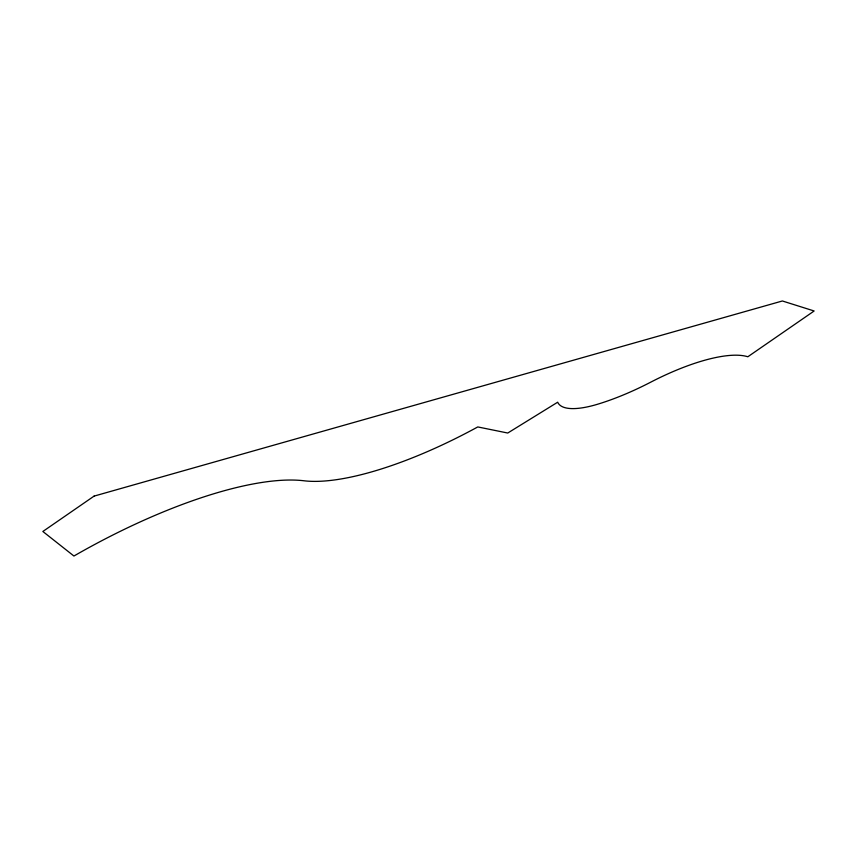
<?xml version="1.0" encoding="UTF-8"?>
<svg xmlns="http://www.w3.org/2000/svg" width="857" height="857" viewBox="0 0 857 857"><rect width="100%" height="100%" fill="white"/><g stroke="black" fill="none" stroke-linecap="round" stroke-linejoin="round"><path stroke-width="1.29" d="M94.088 496.107L42.85 531.479L73.927 556.022A249.89 78.051 -29.4 0 1 304.278 480.809A202.381 63.214 -29.4 0 0 477.778 426.936L507.751 433.031L557.693 402.201A81.147 25.346 -29.4 0 0 595.744 404.783A121.919 38.083 -29.4 0 0 650.259 382.415A114.581 35.79 -29.4 0 1 747.829 356.769L814.15 310.984L782.377 300.978L94.088 496.107"/></g></svg>
